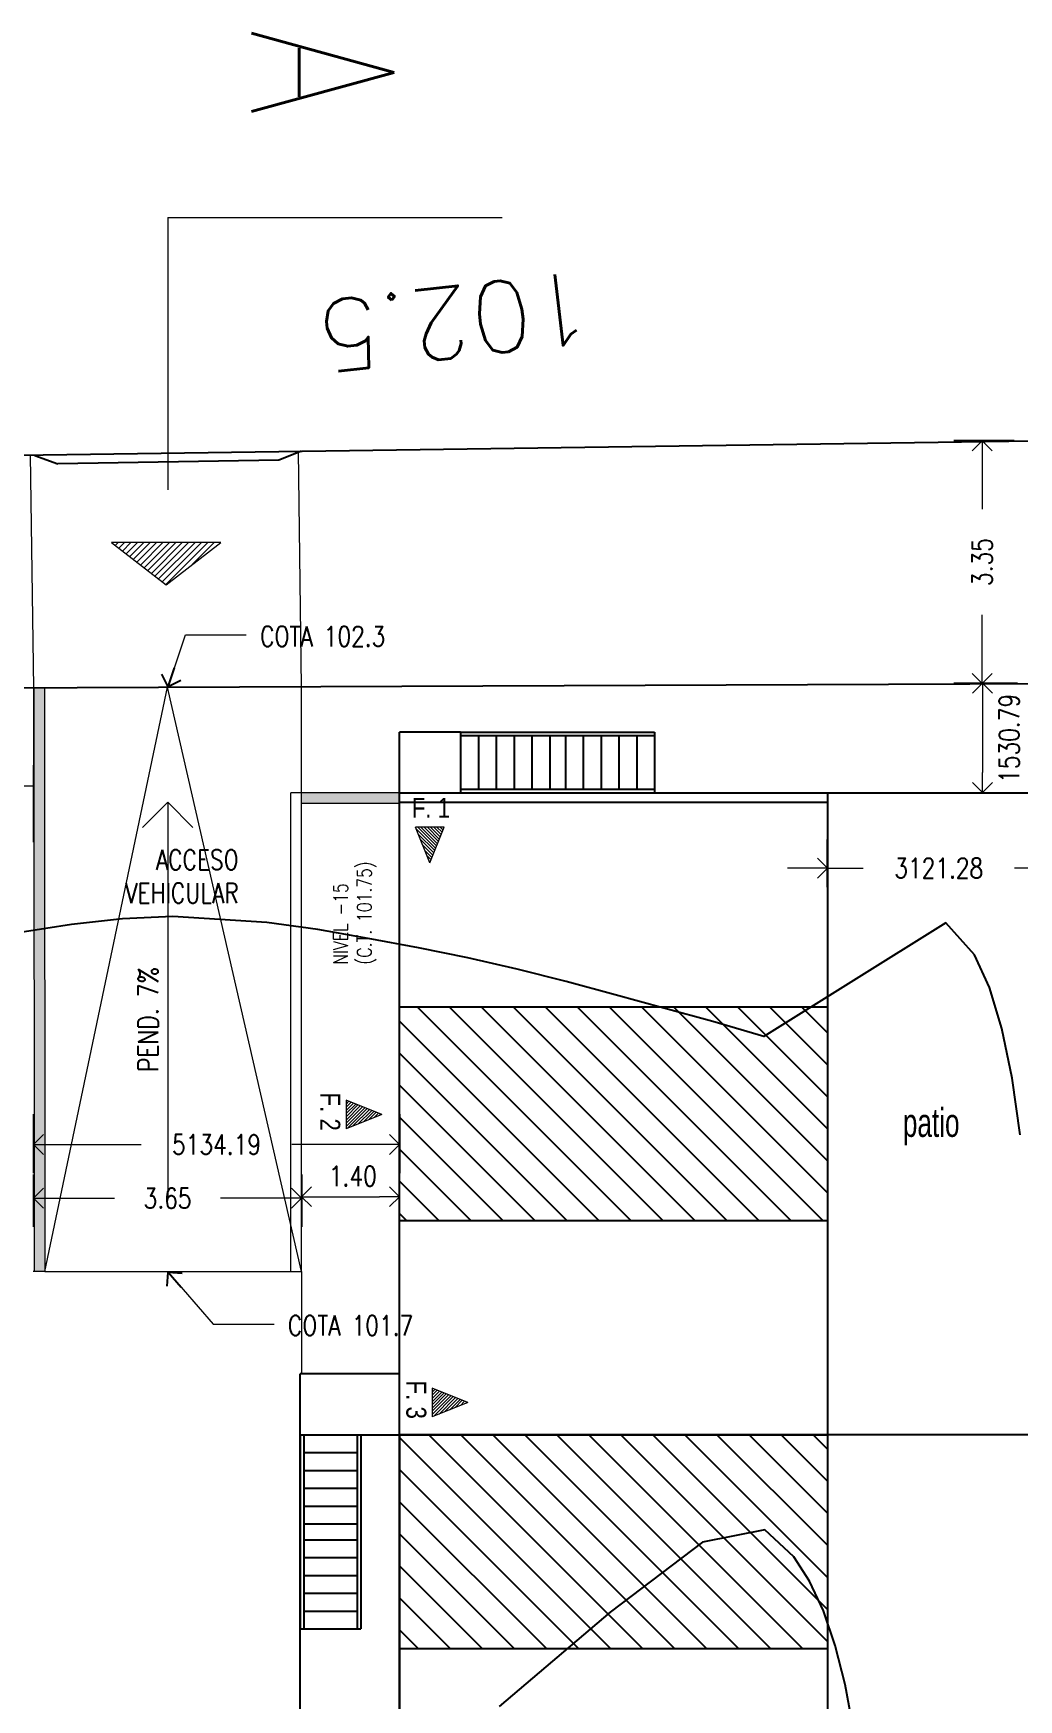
# Model space of a CAD drawing. Header units: metres. Extents: x -632 to 145, y -170 to 252.
# Drawn here: x 70.41 to 84.23, y 61.11 to 84.47 of the extents above; entities that cross this region are included whole.
import ezdxf

# ---------------------------------------------------------------- set-up
doc = ezdxf.new("R2010")
doc.units = ezdxf.units.M
doc.header["$LTSCALE"] = 5
doc.header["$MEASUREMENT"] = 0
doc.layers.get('0').update_dxf_attribs({"color": 30})
doc.layers.get('DEFPOINTS').update_dxf_attribs({"color": 210})
for name, color, linetype, lineweight in [('A-ANNO-SYMB', 3, 'Continuous', 18), ('U-ANNO-SYMB', 3, 'Continuous', 18), ('U-ANNO-TEXT', 3, 'Continuous', 18), ('U-CONT-LEVL', 8, 'Continuous', 18)]:
    doc.layers.add(name, color=color, linetype=linetype, lineweight=lineweight)
doc.layers.add('U-ANNO-DIMS', color=210, linetype='Continuous', lineweight=18, plot=False)
for name, color, linetype in [('U-BLDG', 7, 'Continuous'), ('U-PROP', 1, 'Continuous'), ('U-SDWK', 4, 'Continuous'), ('U-STRS', 4, 'Continuous'), ('U-TOPO-CURV', 8, 'Continuous')]:
    doc.layers.add(name, color=color, linetype=linetype)
doc.styles.add('E-ROMANS', font='romans.shx', dxfattribs={"width": 0.8})
doc.dimstyles.new('E-0001_ARW_24', dxfattribs={"dimscale": 0.001, "dimtxt": 2.4, "dimasz": 2.4, "dimexe": 1.2, "dimexo": 0.8, "dimgap": 1.2, "dimtad": 0, "dimdec": 0, "dimlfac": 1000, "dimzin": 0, "dimdsep": 46, "dimtxsty": 'E-ROMANS', "dimblk": 'OPEN90', "dimcen": 1.2, "dimclrd": 256, "dimclre": 256, "dimclrt": 256, "dimadec": 0, "dimazin": 0, "dimtfac": 1, "dimtdec": 0, "dimtmove": 1, "dimatfit": 3, "dimldrblk": 'OPEN90', "dimfxl": 1, "dimtfill": 1, "dimtolj": 1, "dimtzin": 0, "dimlwd": -1, "dimarcsym": 0})

# ---------------------------------------------------------------- blocks, each defined once
blk = doc.blocks.new('_Open90')
at = {"color": 0, "linetype": 'ByBlock', "lineweight": -2}
for p, q in [((0, 0), (-1, 0)), ((-0.5, 0.5), (0, 0)), ((0, 0), (-0.5, -0.5))]:
    blk.add_line(p, q, dxfattribs=at)
blk = doc.blocks.new('*D15')
at = {"layer": 'DEFPOINTS', "color": 0, "transparency": 16777216}
for p in [(83.72, 78.76), (84.165, 78.76), (84.213, 75.358)]:
    blk.add_point(p, dxfattribs=at)
at = {"layer": 'U-ANNO-DIMS', "color": 1, "lineweight": -2, "transparency": 16777216}
for p, q in [((84.165, 78.76), (83.32, 78.76)), ((84.213, 75.358), (83.32, 75.358))]:
    blk.add_line(p, q, dxfattribs=at)
at = {"layer": 'U-ANNO-DIMS', "color": 1, "transparency": 16777216}
for p, q in [((83.72, 78.48), (83.72, 77.8)), ((83.72, 75.638), (83.72, 76.318))]:
    blk.add_line(p, q, dxfattribs=at)
at = {"layer": 'U-ANNO-DIMS', "color": 1, "transparency": 16777216, "xscale": 0.28, "yscale": 0.28, "zscale": 0.28}
for p, rotation in [((83.72, 78.76), 90), ((83.72, 75.358), 270)]:
    blk.add_blockref('_Open90', p, dxfattribs=dict(at, rotation=rotation))
at = {"layer": 'U-ANNO-DIMS', "color": 2, "transparency": 16777216, "insert": (83.72, 77.059), "char_height": 0.28, "attachment_point": 5, "rotation": 90, "style": 'E-ROMANS', "bg_fill": 3, "box_fill_scale": 1.25, "bg_fill_color": 256, "bg_fill_true_color": 13158600, "bg_fill_transparency": 0}
blk.add_mtext('\\A1;3.35', dxfattribs=at)
blk = doc.blocks.new('*D23')
at = {"layer": 'DEFPOINTS', "color": 0, "transparency": 16777216}
for p in [(70.415, 69.322), (75.549, 69.322), (75.549, 68.896)]:
    blk.add_point(p, dxfattribs=at)
at = {"layer": 'U-ANNO-DIMS', "color": 1, "lineweight": -2, "transparency": 16777216}
for p, q in [((70.415, 69.322), (70.415, 68.496)), ((75.549, 69.322), (75.549, 68.496))]:
    blk.add_line(p, q, dxfattribs=at)
at = {"layer": 'U-ANNO-DIMS', "color": 1, "transparency": 16777216}
for p, q in [((70.695, 68.896), (71.926, 68.896)), ((75.269, 68.896), (74.038, 68.896))]:
    blk.add_line(p, q, dxfattribs=at)
at = {"layer": 'U-ANNO-DIMS', "color": 1, "transparency": 16777216, "xscale": 0.28, "yscale": 0.28, "zscale": 0.28, "rotation": 180}
blk.add_blockref('_Open90', (70.415, 68.896), dxfattribs=at)
at = {"layer": 'U-ANNO-DIMS', "color": 1, "transparency": 16777216, "xscale": 0.28, "yscale": 0.28, "zscale": 0.28}
blk.add_blockref('_Open90', (75.549, 68.896), dxfattribs=at)
at = {"layer": 'U-ANNO-DIMS', "color": 2, "transparency": 16777216, "insert": (72.982, 68.896), "char_height": 0.28, "attachment_point": 5, "style": 'E-ROMANS', "bg_fill": 3, "box_fill_scale": 1.25, "bg_fill_color": 256, "bg_fill_true_color": 13158600, "bg_fill_transparency": 0}
blk.add_mtext('\\A1;5134.19', dxfattribs=at)
blk = doc.blocks.new('*D28')
at = {"layer": 'DEFPOINTS', "color": 0, "transparency": 16777216}
for p in [(84.67, 72.771), (81.549, 72.505), (84.67, 72.505)]:
    blk.add_point(p, dxfattribs=at)
at = {"layer": 'U-ANNO-DIMS', "color": 1, "lineweight": -2, "transparency": 16777216}
for p, q in [((81.549, 72.505), (81.549, 73.171)), ((84.67, 72.505), (84.67, 73.171))]:
    blk.add_line(p, q, dxfattribs=at)
at = {"layer": 'U-ANNO-DIMS', "color": 1, "transparency": 16777216}
for p, q in [((81.269, 72.771), (80.989, 72.771)), ((81.549, 72.771), (82.048, 72.771)), ((84.67, 72.771), (84.171, 72.771)), ((84.95, 72.771), (85.23, 72.771))]:
    blk.add_line(p, q, dxfattribs=at)
at = {"layer": 'U-ANNO-DIMS', "color": 1, "transparency": 16777216, "xscale": 0.28, "yscale": 0.28, "zscale": 0.28}
blk.add_blockref('_Open90', (81.549, 72.771), dxfattribs=at)
at = {"layer": 'U-ANNO-DIMS', "color": 1, "transparency": 16777216, "xscale": 0.28, "yscale": 0.28, "zscale": 0.28, "rotation": 180}
blk.add_blockref('_Open90', (84.67, 72.771), dxfattribs=at)
at = {"layer": 'U-ANNO-DIMS', "color": 2, "transparency": 16777216, "insert": (83.11, 72.771), "char_height": 0.28, "attachment_point": 5, "style": 'E-ROMANS', "bg_fill": 3, "box_fill_scale": 1.25, "bg_fill_color": 256, "bg_fill_true_color": 13158600, "bg_fill_transparency": 0}
blk.add_mtext('\\A1;3121.28', dxfattribs=at)
blk = doc.blocks.new('*D32')
at = {"layer": 'DEFPOINTS', "color": 0, "transparency": 16777216}
for p in [(70.415, 68.474), (74.176, 68.474), (70.415, 68.142)]:
    blk.add_point(p, dxfattribs=at)
at = {"layer": 'U-ANNO-DIMS', "color": 1, "lineweight": -2, "transparency": 16777216}
for p, q in [((70.415, 68.474), (70.415, 67.742)), ((74.176, 68.474), (74.176, 67.742))]:
    blk.add_line(p, q, dxfattribs=at)
at = {"layer": 'U-ANNO-DIMS', "color": 1, "transparency": 16777216}
for p, q in [((70.695, 68.142), (71.554, 68.142)), ((73.896, 68.142), (73.037, 68.142))]:
    blk.add_line(p, q, dxfattribs=at)
at = {"layer": 'U-ANNO-DIMS', "color": 1, "transparency": 16777216, "xscale": 0.28, "yscale": 0.28, "zscale": 0.28, "rotation": 180}
blk.add_blockref('_Open90', (70.415, 68.142), dxfattribs=at)
at = {"layer": 'U-ANNO-DIMS', "color": 1, "transparency": 16777216, "xscale": 0.28, "yscale": 0.28, "zscale": 0.28}
blk.add_blockref('_Open90', (74.176, 68.142), dxfattribs=at)
at = {"layer": 'U-ANNO-DIMS', "color": 2, "transparency": 16777216, "insert": (72.296, 68.142), "char_height": 0.28, "attachment_point": 5, "style": 'E-ROMANS', "bg_fill": 3, "box_fill_scale": 1.25, "bg_fill_color": 256, "bg_fill_true_color": 13158600, "bg_fill_transparency": 0}
blk.add_mtext('\\A1;3.65', dxfattribs=at)
blk = doc.blocks.new('*D39')
at = {"layer": 'DEFPOINTS', "color": 0, "transparency": 16777216}
for p in [(83.769, 75.362), (83.654, 73.831), (83.721, 73.831)]:
    blk.add_point(p, dxfattribs=at)
at = {"layer": 'U-ANNO-DIMS', "color": 1, "transparency": 16777216}
blk.add_line((83.721, 75.082), (83.721, 74.111), dxfattribs=at)
at = {"layer": 'U-ANNO-DIMS', "color": 2, "transparency": 16777216, "insert": (84.098, 74.588), "char_height": 0.28, "attachment_point": 5, "rotation": 90, "style": 'E-ROMANS', "bg_fill": 3, "box_fill_scale": 1.25, "bg_fill_color": 256, "bg_fill_true_color": 13158600, "bg_fill_transparency": 0}
blk.add_mtext('\\A1;1530.79', dxfattribs=at)
at = {"layer": 'U-ANNO-DIMS', "color": 1, "transparency": 16777216, "xscale": 0.28, "yscale": 0.28, "zscale": 0.28}
for p, rotation in [((83.721, 75.362), 90), ((83.721, 73.831), 270)]:
    blk.add_blockref('_Open90', p, dxfattribs=dict(at, rotation=rotation))
blk = doc.blocks.new('*D69')
at = {"layer": 'DEFPOINTS', "color": 0, "transparency": 16777216}
for p in [(74.176, 68.142), (75.549, 68.165), (75.549, 68.142)]:
    blk.add_point(p, dxfattribs=at)
at = {"layer": 'U-ANNO-DIMS', "color": 1, "transparency": 16777216}
blk.add_line((74.456, 68.165), (75.269, 68.165), dxfattribs=at)
at = {"layer": 'U-ANNO-DIMS', "color": 2, "transparency": 16777216, "insert": (74.893, 68.454), "char_height": 0.28, "attachment_point": 5, "style": 'E-ROMANS', "bg_fill": 3, "box_fill_scale": 1.25, "bg_fill_color": 256, "bg_fill_true_color": 13158600, "bg_fill_transparency": 0}
blk.add_mtext('\\A1;1.40', dxfattribs=at)
at = {"layer": 'U-ANNO-DIMS', "color": 1, "transparency": 16777216, "xscale": 0.28, "yscale": 0.28, "zscale": 0.28, "rotation": 180}
blk.add_blockref('_Open90', (74.176, 68.165), dxfattribs=at)
at = {"layer": 'U-ANNO-DIMS', "color": 1, "transparency": 16777216, "xscale": 0.28, "yscale": 0.28, "zscale": 0.28}
blk.add_blockref('_Open90', (75.549, 68.165), dxfattribs=at)
blk = doc.blocks.new('*D84')
at = {"layer": 'DEFPOINTS', "color": 0, "transparency": 16777216}
for p in [(70.026, 64.118), (70.618, 64.118), (70.619, 58.764)]:
    blk.add_point(p, dxfattribs=at)
at = {"layer": 'U-ANNO-DIMS', "color": 1, "transparency": 16777216}
for p, q in [((70.026, 63.838), (70.026, 62.502)), ((70.026, 59.044), (70.026, 60.38))]:
    blk.add_line(p, q, dxfattribs=at)
at = {"layer": 'U-ANNO-DIMS', "color": 1, "transparency": 16777216, "xscale": 0.28, "yscale": 0.28, "zscale": 0.28}
for p, rotation in [((70.026, 64.118), 90), ((70.026, 58.764), 270)]:
    blk.add_blockref('_Open90', p, dxfattribs=dict(at, rotation=rotation))
at = {"layer": 'U-ANNO-DIMS', "color": 2, "transparency": 16777216, "insert": (70.026, 61.441), "char_height": 0.28, "attachment_point": 5, "rotation": 90, "style": 'E-ROMANS', "bg_fill": 3, "box_fill_scale": 1.25, "bg_fill_color": 256, "bg_fill_true_color": 13158600, "bg_fill_transparency": 0}
blk.add_mtext('\\A1;5353.70', dxfattribs=at)

msp = doc.modelspace()

# ---------------------------------------------------------------- hatches: boundary and pattern name
at = {"layer": 'A-ANNO-SYMB'}
h = msp.add_hatch(dxfattribs=at)
h.set_pattern_fill('ANSI31', color=256, scale=0.01, style=0)
h.set_pattern_definition([(135, (79.226356, 81.101363), (-0.02245064, -0.02245064), [])])
h.paths.add_polyline_path([(75.972376, 72.843049), (75.772376, 73.343049), (76.172376, 73.343049)])
h = msp.add_hatch(dxfattribs=at)
h.set_pattern_fill('ANSI31', color=256, scale=0.01, angle=90, style=0)
h.set_pattern_definition([(225, (68.24744, 68.53397), (0.02245064, -0.02245064), [])])
h.paths.add_polyline_path([(76.505754, 65.279988), (76.005754, 65.079988), (76.005754, 65.479988)])
at = {"layer": 'U-ANNO-SYMB'}
h = msp.add_hatch(dxfattribs=at)
h.set_pattern_fill('ANSI31', color=256, scale=0.02, angle=90, style=0)
h.set_pattern_definition([(225, (286.57754, 426.652226), (0.044901281, -0.044901281), [])])
h.paths.add_polyline_path([(73.040635, 77.333146), (71.508615, 77.333146), (72.274625, 76.742346)])
at = {"layer": 'U-BLDG'}
h = msp.add_hatch(dxfattribs=at)
h.set_pattern_fill('ANSI31', color=256, scale=0.1, angle=93.3640869, style=0)
h.set_pattern_definition([(135, (26.66076, -31.80405), (-0.2245064, -0.2245064), [])])
h.paths.add_polyline_path([(81.54905, 70.827299), (75.54905, 70.827299), (75.54905, 67.827299), (81.54905, 67.827299)])
h.paths.add_polyline_path([(81.54905, 64.827299), (75.54905, 64.827299), (75.54905, 61.827299), (81.54905, 61.827299)])
h.paths.add_polyline_path([(81.54905, 58.827299), (75.54905, 58.827299), (75.54905, 55.827299), (81.54905, 55.827299)])
h.paths.add_polyline_path([(81.54905, 52.827299), (75.54905, 52.827299), (75.54905, 49.827299), (81.54905, 49.827299)])
at = {"layer": 'U-CONT-LEVL'}
msp.add_hatch(color=256, dxfattribs=at).paths.add_polyline_path([(75.54905, 73.827299), (74.176182, 73.827299), (74.176182, 73.677299), (75.54905, 73.677299)])

# ---------------------------------------------------------------- linework, layer by layer
at = {"layer": 'A-ANNO-SYMB'}
for p, q in [((72.298953, 81.887023), (72.298953, 78.072022)), ((72.298953, 81.887023), (76.986297, 81.887023)), ((71.508615, 77.333146), (72.274625, 76.742346)), ((72.274625, 76.742346), (73.040635, 77.333146)), ((76.172376, 73.343049), (75.772376, 73.343049)), ((75.972376, 72.843049), (75.772376, 73.343049)), ((75.972376, 72.843049), (76.172376, 73.343049)), ((76.005754, 65.479988), (76.005754, 65.079988)), ((76.505754, 65.279988), (76.005754, 65.479988)), ((76.505754, 65.279988), (76.005754, 65.079988))]:
    msp.add_line(p, q, dxfattribs=at)
msp.add_lwpolyline([(73.040635, 77.333146), (71.508615, 77.333146)], dxfattribs=at)
at = {"layer": 'U-ANNO-DIMS'}
for q in [(71.944447, 73.340561), (72.651554, 73.340561)]:
    msp.add_line((72.298, 73.694114), q, dxfattribs=at)
at = {"layer": 'U-BLDG'}
for p, q in [((74.154862, 59.677303), (74.154862, 65.682818)), ((75.54905, 65.682818), (74.154862, 65.682818)), ((75.004862, 64.827299), (75.54905, 64.827299))]:
    msp.add_line(p, q, dxfattribs=at)
msp.add_lwpolyline([(81.54905, 73.689477), (75.54905, 73.689477), (75.54905, 73.827299), (81.54905, 73.827299)], close=True, dxfattribs=at)
for points in [[(81.54905, 67.827299), (75.54905, 67.827299), (75.54905, 70.827299), (81.54905, 70.827299), (81.54905, 67.827299)], [(81.54905, 61.827299), (75.54905, 61.827299), (75.54905, 64.827299), (81.54905, 64.827299), (81.54905, 61.827299)]]:
    msp.add_lwpolyline(points, dxfattribs=at)
at = {"layer": 'U-CONT-LEVL'}
for p, q in [((70.42116, 75.29716), (70.375115, 78.559109)), ((74.176182, 75.31312), (74.129614, 78.612106)), ((74.176182, 78.612764), (74.176182, 78.619378)), ((70.415559, 73.135724), (70.42116, 75.29716)), ((74.176182, 73.827299), (74.176182, 75.31312)), ((70.417586, 73.918033), (68.263458, 73.918033)), ((75.54905, 73.827299), (74.176182, 73.827299)), ((75.54905, 73.677299), (74.176182, 73.677299)), ((70.574755, 67.118033), (70.413458, 67.118033)), ((70.57379, 67.118033), (74.176182, 67.118033)), ((74.176182, 67.118033), (74.176182, 65.682818))]:
    msp.add_line(p, q, dxfattribs=at)
at = {"layer": 'U-CONT-LEVL', "ltscale": 5}
msp.add_line((74.176182, 73.827299), (74.026182, 73.827299), dxfattribs=at)
at = {"layer": 'U-PROP'}
for p, q in [((75.54905, 73.827299), (84.673929, 73.826928)), ((75.54905, 64.827299), (75.54905, 55.827299)), ((84.532909, 64.827299), (75.54905, 64.827299)), ((75.54905, 64.827299), (75.54905, 55.827299))]:
    msp.add_line(p, q, dxfattribs=at)
msp.add_lwpolyline([(75.54905, 37.827299), (75.54905, 73.827299), (81.54905, 73.827299), (81.54905, 37.827299)], close=True, dxfattribs=at)
at = {"layer": 'U-SDWK'}
for p, q in [((-34.723271, 77.075572), (139.07021, 79.528788)), ((70.43466, 78.55207), (70.757006, 78.437168)), ((73.858223, 78.486227), (70.757006, 78.437168)), ((74.176182, 78.612764), (73.858223, 78.486227))]:
    msp.add_line(p, q, dxfattribs=at)
at = {"layer": 'U-STRS'}
for p, q in [((76.404569, 74.677299), (75.54905, 74.677299)), ((75.54905, 73.827299), (75.54905, 74.677299)), ((76.404569, 74.677299), (79.124569, 74.677299)), ((76.404569, 74.677299), (76.404569, 73.827299)), ((76.404569, 74.627299), (79.124569, 74.627299)), ((76.654569, 74.627299), (76.654569, 73.877299)), ((76.904569, 74.627299), (76.904569, 73.877299)), ((77.154569, 74.627299), (77.154569, 73.877299)), ((77.404569, 74.627299), (77.404569, 73.877299)), ((77.654569, 74.627299), (77.654569, 73.877299)), ((77.874569, 74.627299), (77.874569, 73.877299)), ((78.124569, 74.627299), (78.124569, 73.877299)), ((78.374569, 74.627299), (78.374569, 73.877299)), ((78.624569, 74.627299), (78.624569, 73.877299)), ((78.874569, 74.627299), (78.874569, 73.877299)), ((79.124569, 74.677299), (79.124569, 73.827299)), ((76.404569, 73.877299), (77.874569, 73.877299)), ((76.404569, 73.827299), (77.874569, 73.827299)), ((77.874569, 73.877299), (79.124569, 73.877299)), ((77.874569, 73.827299), (79.124569, 73.827299)), ((74.154862, 64.827299), (74.154862, 62.107299)), ((74.154862, 64.827299), (75.004862, 64.827299)), ((74.204862, 64.827299), (74.204862, 62.107299)), ((74.954862, 64.827299), (74.954862, 63.357299)), ((75.004862, 64.827299), (75.004862, 63.357299)), ((74.204862, 64.577299), (74.954862, 64.577299)), ((74.204862, 64.327299), (74.954862, 64.327299)), ((74.204862, 64.077299), (74.954862, 64.077299)), ((74.204862, 63.827299), (74.954862, 63.827299)), ((74.204862, 63.577299), (74.954862, 63.577299)), ((74.204862, 63.357299), (74.954862, 63.357299)), ((74.954862, 63.357299), (74.954862, 62.107299)), ((75.004862, 63.357299), (75.004862, 62.107299)), ((74.204862, 63.107299), (74.954862, 63.107299)), ((74.204862, 62.857299), (74.954862, 62.857299)), ((74.204862, 62.607299), (74.954862, 62.607299)), ((74.204862, 62.357299), (74.954862, 62.357299)), ((74.154862, 62.107299), (75.004862, 62.107299))]:
    msp.add_line(p, q, dxfattribs=at)
at = {"layer": 'U-TOPO-CURV', "elevation": 101.5}
msp.add_lwpolyline([(81.907292, 60.720013), (81.79528, 61.327314), (81.656924, 61.875021), (81.491562, 62.358661), (81.298537, 62.773763), (81.077187, 63.115853), (80.670534, 63.495156), (79.796679, 63.320676), (78.499855, 62.341945), (76.945854, 61.017616)], dxfattribs=at)

# ---------------------------------------------------------------- texts
at = {"layer": 'U-ANNO-TEXT', "attachment_point": 1, "rotation": 270, "style": 'E-ROMANS'}
for s, insert, char_height, width in [('A', (75.474644, 84.538933), 2, 9.9121), ('{\\fArial|b0|i0|c0|p34;F. 3}', (75.923882, 65.588759), 0.28, 1.6507)]:
    msp.add_mtext(s, dxfattribs=dict(at, insert=insert, char_height=char_height, width=width))
at = {"layer": 'U-ANNO-TEXT', "char_height": 0.28, "style": 'E-ROMANS'}
for s, insert, attachment_point in [('COTA 102.3', (73.592763, 76.018252), 4), ('ACCESO\\P VEHICULAR', (73.293452, 72.654192), 6), ('COTA 101.7', (73.983326, 66.359235), 4)]:
    msp.add_mtext(s, dxfattribs=dict(at, insert=insert, attachment_point=attachment_point))
at = {"layer": 'U-ANNO-TEXT', "attachment_point": 1, "style": 'E-ROMANS'}
for s, insert, char_height, width in [('{\\fArial|b0|i0|c0|p34;F. 1}', (75.719275, 73.75509), 0.28, 1.6507), ('{\\fArial Narrow|b0|i0|c0|p34;patio}', (82.605977, 69.403147), 0.4, 3.7363)]:
    msp.add_mtext(s, dxfattribs=dict(at, insert=insert, char_height=char_height, width=width))
at = {"layer": 'U-ANNO-TEXT', "rotation": 90, "style": 'E-ROMANS'}
for s, insert, char_height, attachment_point in [('NIVEL -15\\P(C.T. 101.75)', (74.922845, 71.419096), 0.2, 4), ('PEND. 7%', (72.023502, 71.382161), 0.28, 6)]:
    msp.add_mtext(s, dxfattribs=dict(at, insert=insert, char_height=char_height, attachment_point=attachment_point))
at = {"layer": 'U-TOPO-CURV', "style": 'E-ROMANS'}
msp.add_text('102.5', height=1, rotation=186.5658641, dxfattribs=at).set_placement((78.195267, 81.143671))

# ---------------------------------------------------------------- dimensions: what is measured, and where the dimension line sits
at = {"layer": 'U-ANNO-DIMS'}
dim = msp.add_linear_dim(base=(70.0257148, 64.1178072), p1=(70.6193257, 58.764112), p2=(70.6176038, 64.1178072), angle=90, dimstyle='E-0001_ARW_24', override={"dimscale": 1, "dimtxt": 0.28, "dimasz": 0.28, "dimexe": 0.1, "dimexo": 0, "dimgap": 0.4, "dimtad": 0, "dimdec": 2, "dimzin": 1, "dimtxsty": 'E-ROMANS', "dimcen": 0.1, "dimse1": 1, "dimse2": 1, "dimclrd": 1, "dimclre": 250, "dimclrt": 2, "dimtdec": 2, "dimtmove": 2, "dimtzin": 1}, dxfattribs=at)
dim.commit()
dim.dimension.update_dxf_attribs({"geometry": '*D84', "text_midpoint": (70.0257148, 61.4409596)})

# ---------------------------------------------------------------- leaders
for points in [[(72.303986, 75.310581), (72.545448, 76.037765), (73.399173, 76.037765)], [(72.303986, 75.310581), (72.545448, 76.037765), (73.399173, 76.037765)], [(72.303532, 67.106532), (72.936011, 66.378748), (73.789736, 66.378748)], [(72.303532, 67.106532), (72.936011, 66.378748), (73.789736, 66.378748)]]:
    msp.add_leader(points, dimstyle='E-0001_ARW_24', override={"dimscale": 1, "dimtxt": 0.28, "dimasz": 0.28, "dimexe": 0.1, "dimexo": 0, "dimgap": 0.4, "dimtad": 0, "dimdec": 2, "dimzin": 1, "dimtxsty": 'E-ROMANS', "dimcen": 0.1, "dimse1": 1, "dimse2": 1, "dimclrd": 1, "dimclre": 250, "dimclrt": 2, "dimtdec": 2, "dimtmove": 2, "dimtzin": 1}, dxfattribs=at)

# ---------------------------------------------------------------- next in the draw order: dimensions: what is measured, and where the dimension line sits
dim = msp.add_linear_dim(base=(83.720081, 78.760341), p1=(84.212863, 75.35776), p2=(84.164833, 78.760341), angle=90, text='3.35', dimstyle='E-0001_ARW_24', override={"dimscale": 1, "dimtxt": 0.28, "dimasz": 0.28, "dimexe": 0.4, "dimexo": 0, "dimgap": 0.4, "dimtad": 0, "dimdec": 2, "dimzin": 1, "dimtxsty": 'E-ROMANS', "dimcen": 0.1, "dimclrd": 1, "dimclre": 1, "dimclrt": 2, "dimtdec": 0, "dimtmove": 1, "dimtzin": 1}, dxfattribs=at)
dim.commit()
dim.dimension.update_dxf_attribs({"geometry": '*D15', "text_midpoint": (83.720081, 77.059051)})
for base, p1, p2, picture, middle in [((84.670328, 72.771179), (81.54905, 72.50494), (84.670328, 72.50494), '*D28', (83.109689, 72.771179)), ((75.54905, 68.896481), (70.414862, 69.322117), (75.54905, 69.322117), '*D23', (72.981956, 68.896481))]:
    dim = msp.add_linear_dim(base=base, p1=p1, p2=p2, angle=0, dimstyle='E-0001_ARW_24', override={"dimscale": 1, "dimtxt": 0.28, "dimasz": 0.28, "dimexe": 0.4, "dimexo": 0, "dimgap": 0.4, "dimtad": 0, "dimdec": 2, "dimzin": 1, "dimtxsty": 'E-ROMANS', "dimcen": 0.1, "dimclrd": 1, "dimclre": 1, "dimclrt": 2, "dimtdec": 0, "dimtmove": 1, "dimtzin": 1}, dxfattribs=at)
    dim.commit()
    dim.dimension.update_dxf_attribs({"geometry": picture, "text_midpoint": middle})

# ---------------------------------------------------------------- next in the draw order: hatches: boundary and pattern name
at = {"layer": 'A-ANNO-SYMB'}
h = msp.add_hatch(dxfattribs=at)
h.set_pattern_fill('ANSI31', color=256, scale=0.01, angle=90, style=0)
h.set_pattern_definition([(225, (67.040736, 72.571404), (0.02245064, -0.02245064), [])])
h.paths.add_polyline_path([(75.29905, 69.317423), (74.79905, 69.117423), (74.79905, 69.517423)])

# ---------------------------------------------------------------- next in the draw order: linework, layer by layer
for p, q in [((74.79905, 69.517423), (74.79905, 69.117423)), ((75.29905, 69.317423), (74.79905, 69.517423)), ((75.29905, 69.317423), (74.79905, 69.117423))]:
    msp.add_line(p, q, dxfattribs=at)
at = {"layer": 'U-CONT-LEVL'}
msp.add_line((74.176182, 67.118033), (74.176182, 73.827299), dxfattribs=at)
at = {"layer": 'U-PROP'}
msp.add_line((68.263458, 75.287989), (84.679051, 75.35776), dxfattribs=at)
at = {"layer": 'U-TOPO-CURV', "elevation": 102}
msp.add_lwpolyline([(84.249586, 69.030229), (84.137997, 69.828195), (83.994934, 70.520304), (83.819337, 71.098357), (83.610148, 71.554154), (83.211007, 72.003679), (80.654778, 70.409633), (79.940765, 70.620812), (79.256868, 70.808598), (78.572278, 70.995991), (77.886364, 71.178531), (77.198495, 71.351757), (76.508039, 71.511205), (75.814364, 71.652415), (75.110057, 71.784674), (74.401129, 71.908593), (73.689838, 72.009925), (72.370313, 72.089608), (71.66397, 72.057623), (70.949042, 71.98105), (70.227103, 71.866171)], dxfattribs=at)

# ---------------------------------------------------------------- next in the draw order: texts
at = {"layer": 'U-ANNO-TEXT', "insert": (74.717179, 69.626194), "char_height": 0.28, "width": 1.6507, "attachment_point": 1, "rotation": 270, "style": 'E-ROMANS'}
msp.add_mtext('{\\fArial|b0|i0|c0|p34;F. 2}', dxfattribs=at)

# ---------------------------------------------------------------- next in the draw order: dimensions: what is measured, and where the dimension line sits
at = {"layer": 'U-ANNO-DIMS'}
dim = msp.add_linear_dim(base=(83.720995, 73.831254), p1=(83.768634, 75.362043), p2=(83.654128, 73.831254), angle=90, dimstyle='E-0001_ARW_24', override={"dimscale": 1, "dimtxt": 0.28, "dimasz": 0.28, "dimexe": 0.1, "dimexo": 0, "dimgap": 0.4, "dimtad": 0, "dimdec": 2, "dimzin": 1, "dimtxsty": 'E-ROMANS', "dimcen": 0.1, "dimse1": 1, "dimse2": 1, "dimclrd": 1, "dimclre": 250, "dimclrt": 2, "dimtdec": 2, "dimtmove": 1, "dimtzin": 1}, dxfattribs=at)
dim.commit()
dim.dimension.update_dxf_attribs({"geometry": '*D39', "text_midpoint": (84.097986, 74.58789), "dimtype": 160})
dim = msp.add_linear_dim(base=(70.414862, 68.141648), p1=(74.176182, 68.474147), p2=(70.414862, 68.474147), angle=0, text='3.65', dimstyle='E-0001_ARW_24', override={"dimscale": 1, "dimtxt": 0.28, "dimasz": 0.28, "dimexe": 0.4, "dimexo": 0, "dimgap": 0.4, "dimtad": 0, "dimdec": 2, "dimzin": 1, "dimtxsty": 'E-ROMANS', "dimcen": 0.1, "dimclrd": 1, "dimclre": 1, "dimclrt": 2, "dimtdec": 0, "dimtmove": 1, "dimtzin": 1}, dxfattribs=at)
dim.commit()
dim.dimension.update_dxf_attribs({"geometry": '*D32', "text_midpoint": (72.295522, 68.141648)})

# ---------------------------------------------------------------- next in the draw order: hatches: boundary and pattern name
at = {"layer": 'U-CONT-LEVL'}
msp.add_hatch(color=256, dxfattribs=at).paths.add_polyline_path([(70.424755, 67.118033), (70.574755, 67.118033), (70.571159, 75.297797), (70.42116, 75.29716)])

# ---------------------------------------------------------------- next in the draw order: linework, layer by layer
at = {"layer": 'U-ANNO-DIMS'}
msp.add_line((72.298, 73.694114), (72.298, 68.143628), dxfattribs=at)
at = {"layer": 'U-CONT-LEVL'}
for p, q in [((70.42116, 75.29716), (70.424755, 67.117984)), ((70.57116, 75.297208), (70.574755, 67.118033)), ((70.57379, 67.118084), (72.29482, 75.305123)), ((74.176182, 67.118033), (72.29482, 75.305123))]:
    msp.add_line(p, q, dxfattribs=at)
at = {"layer": 'U-CONT-LEVL', "ltscale": 5}
msp.add_line((74.026182, 67.118033), (74.026182, 73.827299), dxfattribs=at)

# ---------------------------------------------------------------- next in the draw order: dimensions: what is measured, and where the dimension line sits
at = {"layer": 'U-ANNO-DIMS'}
dim = msp.add_linear_dim(base=(75.54905, 68.164762), p1=(74.176182, 68.141648), p2=(75.54905, 68.141648), text='1.40', dimstyle='E-0001_ARW_24', override={"dimscale": 1, "dimtxt": 0.28, "dimasz": 0.28, "dimexe": 0.1, "dimexo": 0, "dimgap": 0.4, "dimtad": 0, "dimdec": 2, "dimzin": 1, "dimtxsty": 'E-ROMANS', "dimcen": 0.1, "dimse1": 1, "dimse2": 1, "dimclrd": 1, "dimclre": 250, "dimclrt": 2, "dimtdec": 2, "dimtmove": 2, "dimtzin": 1}, dxfattribs=at)
dim.commit()
dim.dimension.update_dxf_attribs({"geometry": '*D69', "text_midpoint": (74.893127, 68.453786), "dimtype": 160})

doc.saveas('drawing.dxf')
